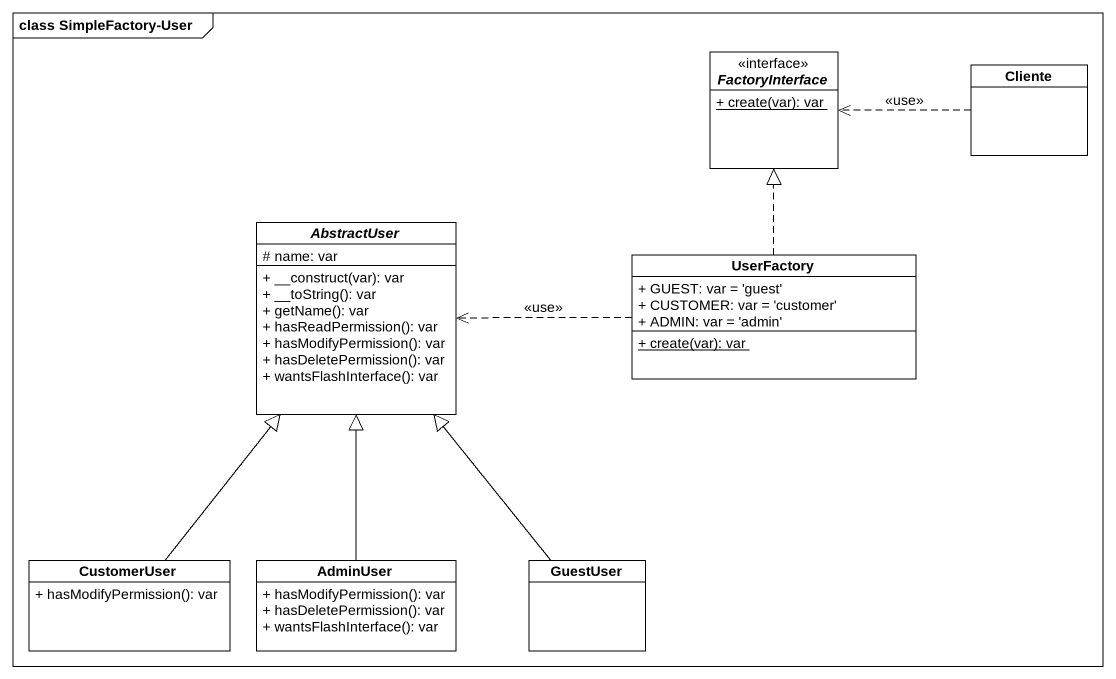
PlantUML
@startuml
mainframe class SimpleFactory-User
hide circle
hide empty members
skinparam classAttributeIconSize 0
interface FactoryInterface {
  {static} + create(var): var
}
class Cliente
abstract class AbstractUser {
  # name: var
  + __construct(var): var
  + __toString(): var
  + getName(): var
  + hasReadPermission(): var
  + hasModifyPermission(): var
  + hasDeletePermission(): var
  + wantsFlashInterface(): var
}
class UserFactory {
  + GUEST: var = 'guest'
  + CUSTOMER: var = 'customer'
  + ADMIN: var = 'admin'
  {static} + create(var): var
}
class CustomerUser {
  + hasModifyPermission(): var
}
class AdminUser {
  + hasModifyPermission(): var
  + hasDeletePermission(): var
  + wantsFlashInterface(): var
}
class GuestUser
Cliente .left.> FactoryInterface : <<use>>
UserFactory .up.|> FactoryInterface
UserFactory .left.> AbstractUser : <<use>>
CustomerUser -up-|> AbstractUser
AdminUser -up-|> AbstractUser
GuestUser -up-|> AbstractUser
@enduml
